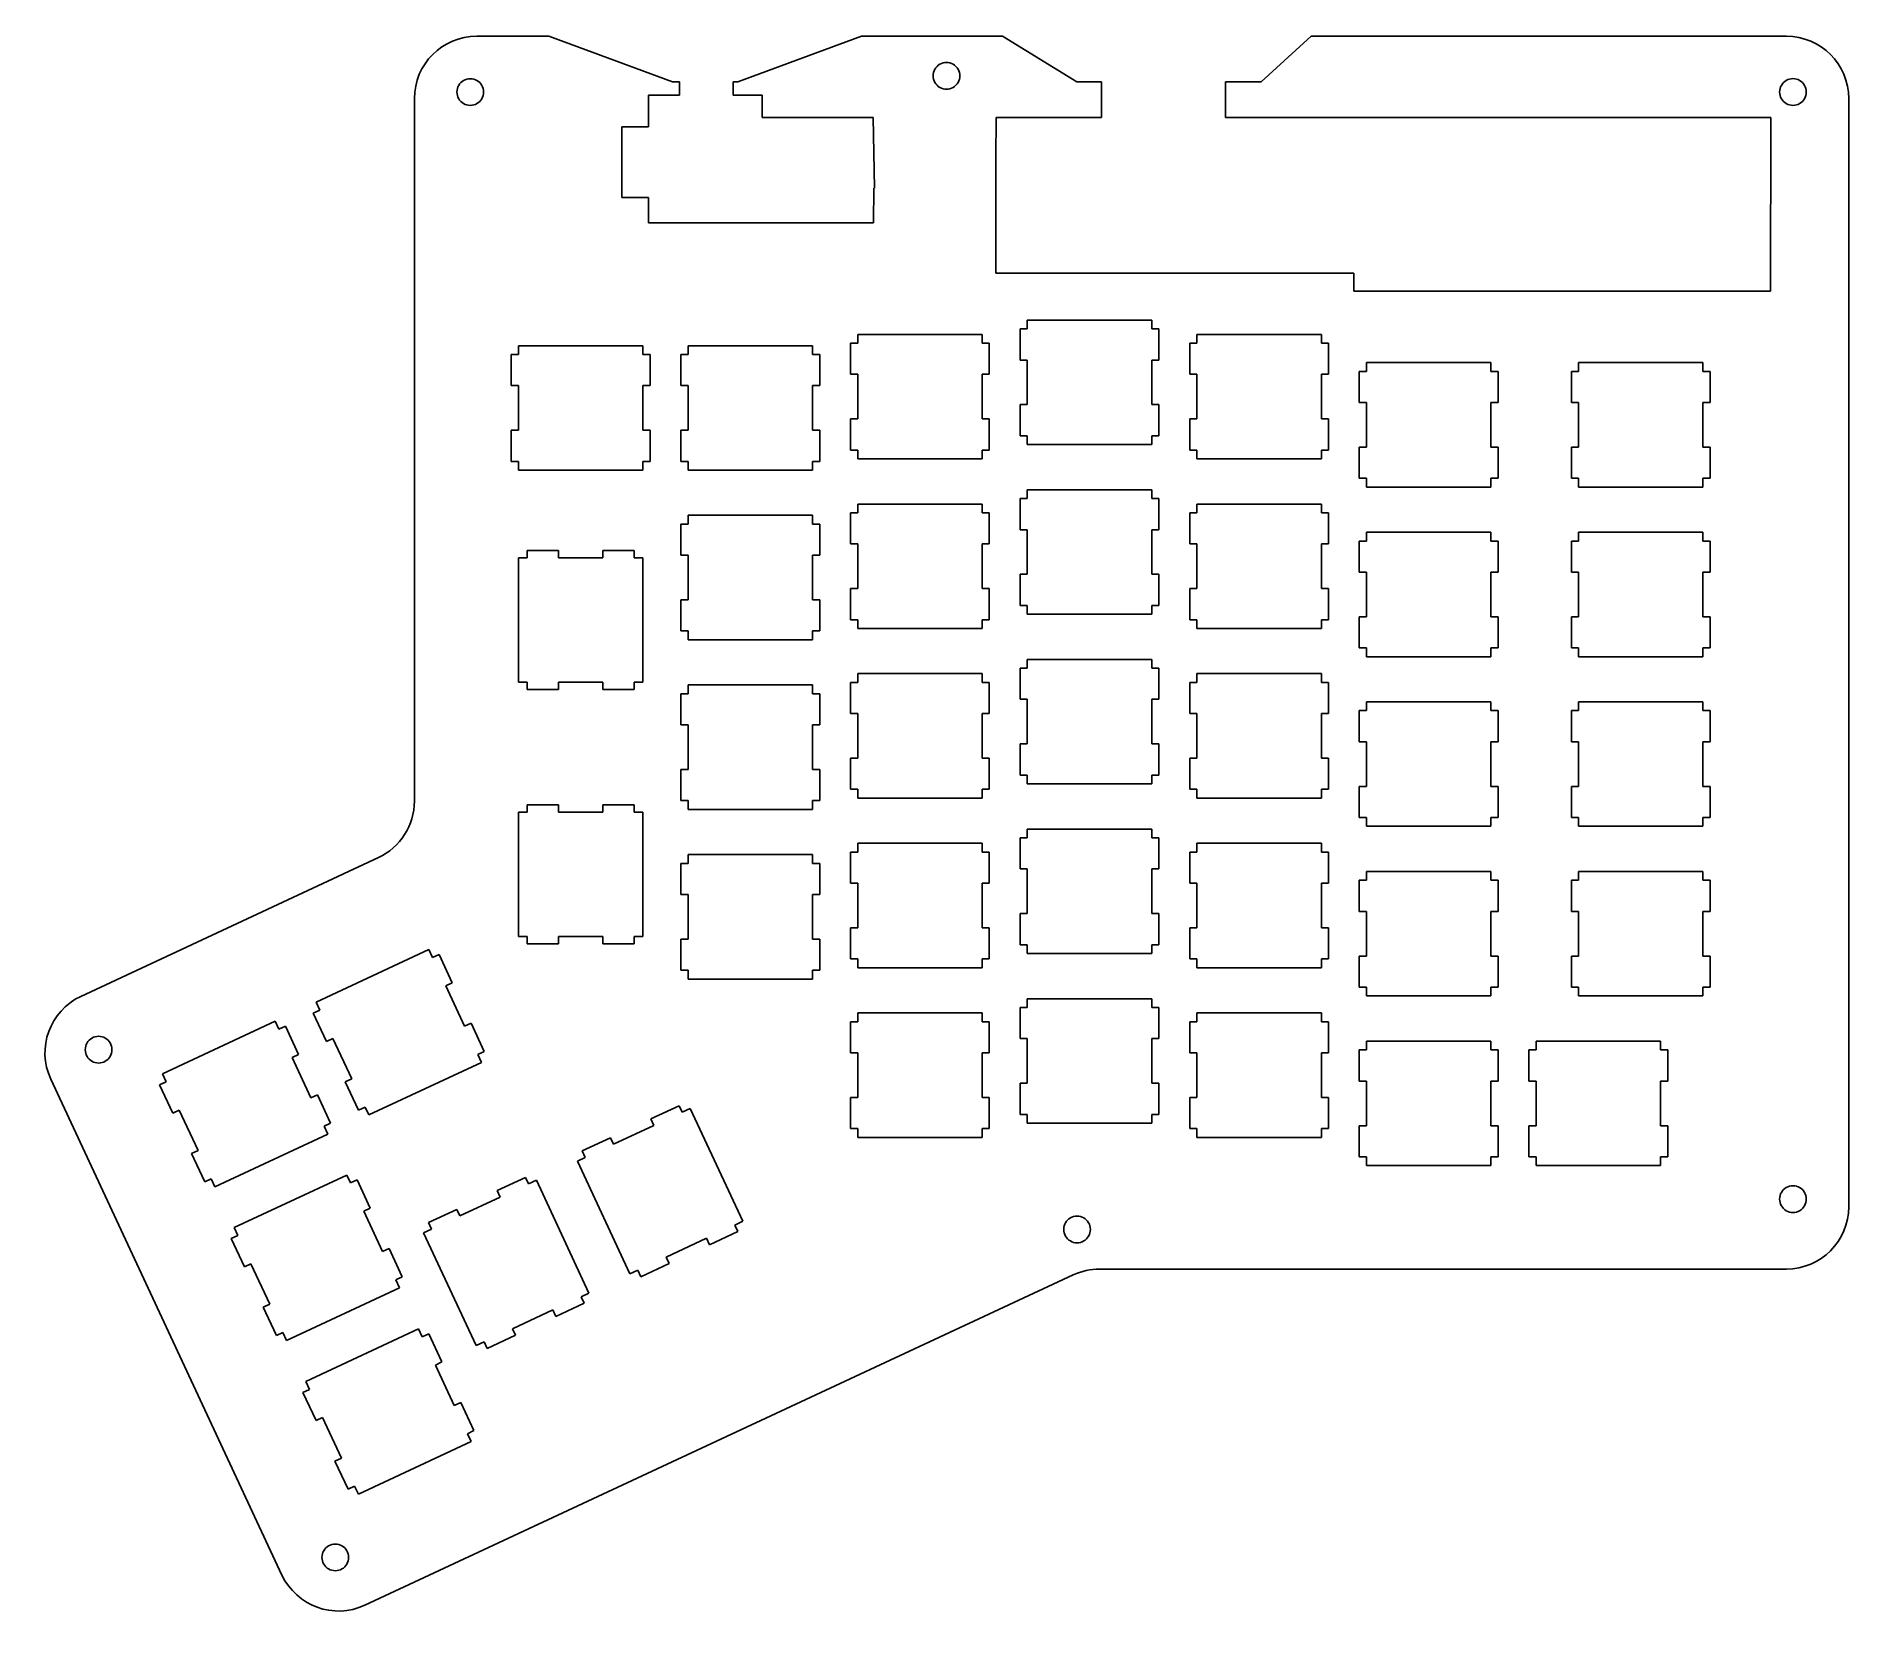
# Model space of a CAD drawing. Extents: x 2 to 206, y 75 to 253.
import ezdxf

# ---------------------------------------------------------------- set-up
doc = ezdxf.new("R2010")
doc.units = 0
doc.layers.add('Plate', color=7, linetype='CONTINUOUS')

msp = doc.modelspace()

# ---------------------------------------------------------------- linework, layer by layer
at = {"layer": 'Plate', "color": 7}
for p, q in [((51.525621, 253.216466), (59.638577, 253.216561)), ((59.638577, 253.216561), (73.518277, 248.103544)), ((80.861685, 248.103544), (94.741374, 253.216561)), ((94.741374, 253.216561), (110.55863, 253.216561)), ((110.55863, 253.216561), (118.93038, 248.103544)), ((139.61405, 248.103544), (145.2394, 253.216561)), ((145.2394, 253.216561), (198.61235, 253.216466)), ((105.77912, 248.771466), (105.77912, 248.771466)), ((52.295847, 246.95259), (52.295847, 246.95259)), ((74.304576, 246.602764), (70.804578, 246.602764)), ((70.804578, 246.602764), (70.804578, 243.059948)), ((73.518277, 248.103544), (74.304576, 248.103544)), ((74.304576, 248.103544), (74.304576, 246.602764)), ((80.304586, 246.602764), (80.304586, 248.103544)), ((80.304586, 248.103544), (80.861685, 248.103544)), ((83.575384, 246.602764), (80.304586, 246.602764)), ((83.575384, 244.102763), (83.575384, 246.602764)), ((118.93038, 248.103544), (121.70255, 248.103544)), ((121.70255, 248.103544), (121.68365, 244.102763)), ((135.62135, 244.102763), (135.62135, 248.103544)), ((135.62135, 248.103544), (139.61405, 248.103544)), ((200.84854, 246.95259), (200.84854, 246.95259)), ((44.525622, 167.32777), (44.525622, 246.216467)), ((205.61235, 246.216467), (205.61235, 121.78647)), ((70.804578, 243.059948), (67.808235, 243.059948)), ((67.808235, 243.059948), (67.809029, 235.100837)), ((96.051544, 244.102763), (83.575384, 244.102763)), ((96.201822, 236.14365), (96.051544, 244.102763)), ((109.86981, 244.102763), (109.80451, 239.449764)), ((121.68365, 244.102763), (109.86981, 244.102763)), ((196.84477, 244.102763), (135.62135, 244.102763)), ((196.83127, 224.602763), (196.84477, 244.102763)), ((109.80451, 239.449764), (109.80451, 239.449764)), ((109.80451, 239.449764), (109.80451, 226.602762)), ((96.076652, 232.248139), (96.114422, 236.14555)), ((96.114422, 236.14555), (96.201822, 236.14365)), ((67.809029, 235.100837), (70.804583, 235.102737)), ((70.804583, 235.102737), (70.804583, 232.248139)), ((70.804583, 232.248139), (96.076652, 232.248139)), ((109.80451, 226.602762), (150.02363, 226.602762)), ((150.02363, 226.602762), (150.02363, 224.602763)), ((150.02363, 224.602763), (196.83127, 224.602763)), ((113.35958, 220.359124), (112.54678, 220.359124)), ((112.54678, 220.359124), (112.54678, 216.859004)), ((113.35958, 221.339564), (113.35958, 220.359124)), ((127.32958, 221.339564), (113.35958, 221.339564)), ((127.32958, 220.359124), (127.32958, 221.339564)), ((128.14238, 220.359124), (127.32958, 220.359124)), ((128.14238, 216.859004), (128.14238, 220.359124)), ((70.179577, 218.469364), (56.209577, 218.469364)), ((56.209577, 218.469364), (56.209577, 217.488924)), ((70.179577, 217.488924), (70.179577, 218.469364)), ((75.259577, 218.469364), (75.259577, 217.488924)), ((89.229577, 218.469364), (75.259577, 218.469364)), ((89.229577, 217.488924), (89.229577, 218.469364)), ((94.309576, 218.761462), (93.496777, 218.761462)), ((93.496777, 218.761462), (93.496777, 215.261344)), ((94.309576, 219.741904), (94.309576, 218.761462)), ((108.27958, 219.741904), (94.309576, 219.741904)), ((108.27958, 218.761462), (108.27958, 219.741904)), ((109.09238, 218.761462), (108.27958, 218.761462)), ((109.09238, 215.261344), (109.09238, 218.761462)), ((132.40958, 218.761462), (131.59678, 218.761462)), ((131.59678, 218.761462), (131.59678, 215.261344)), ((132.40958, 219.741904), (132.40958, 218.761462)), ((146.37958, 219.741904), (132.40958, 219.741904)), ((146.37958, 218.761462), (146.37958, 219.741904)), ((147.19238, 218.761462), (146.37958, 218.761462)), ((147.19238, 215.261344), (147.19238, 218.761462)), ((56.209577, 217.488924), (55.396777, 217.488924)), ((55.396777, 217.488924), (55.396777, 213.988802)), ((70.992377, 217.488924), (70.179577, 217.488924)), ((70.992377, 213.988802), (70.992377, 217.488924)), ((75.259577, 217.488924), (74.446777, 217.488924)), ((74.446777, 217.488924), (74.446777, 213.988802)), ((90.042377, 217.488924), (89.229577, 217.488924)), ((90.042377, 213.988802), (90.042377, 217.488924)), ((112.54678, 216.859004), (113.35958, 216.859004)), ((113.35958, 216.859004), (113.35958, 211.850124)), ((127.32958, 211.850124), (127.32958, 216.859004)), ((127.32958, 216.859004), (128.14238, 216.859004)), ((151.45958, 216.564364), (151.45958, 215.583924)), ((165.42958, 216.564364), (151.45958, 216.564364)), ((165.42958, 215.583924), (165.42958, 216.564364)), ((175.27208, 216.564364), (175.27208, 215.583924)), ((189.24208, 216.564364), (175.27208, 216.564364)), ((189.24208, 215.583924), (189.24208, 216.564364)), ((55.396777, 213.988802), (56.209577, 213.988802)), ((56.209577, 213.988802), (56.209577, 208.979922)), ((70.179577, 208.979922), (70.179577, 213.988802)), ((70.179577, 213.988802), (70.992377, 213.988802)), ((74.446777, 213.988802), (75.259577, 213.988802)), ((75.259577, 213.988802), (75.259577, 208.979922)), ((89.229577, 208.979922), (89.229577, 213.988802)), ((89.229577, 213.988802), (90.042377, 213.988802)), ((93.496777, 215.261344), (94.309576, 215.261344)), ((94.309576, 215.261344), (94.309576, 210.252464)), ((108.27958, 210.252464), (108.27958, 215.261344)), ((108.27958, 215.261344), (109.09238, 215.261344)), ((131.59678, 215.261344), (132.40958, 215.261344)), ((132.40958, 215.261344), (132.40958, 210.252464)), ((146.37958, 210.252464), (146.37958, 215.261344)), ((146.37958, 215.261344), (147.19238, 215.261344)), ((151.45958, 215.583924), (150.64678, 215.583924)), ((150.64678, 215.583924), (150.64678, 212.083804)), ((166.24238, 215.583924), (165.42958, 215.583924)), ((166.24238, 212.083804), (166.24238, 215.583924)), ((175.27208, 215.583924), (174.45928, 215.583924)), ((174.45928, 215.583924), (174.45928, 212.083804)), ((190.05488, 215.583924), (189.24208, 215.583924)), ((190.05488, 212.083804), (190.05488, 215.583924)), ((113.35958, 211.850124), (112.54678, 211.850124)), ((112.54678, 211.850124), (112.54678, 208.350002)), ((128.14238, 211.850124), (127.32958, 211.850124)), ((128.14238, 208.350002), (128.14238, 211.850124)), ((150.64678, 212.083804), (151.45958, 212.083804)), ((151.45958, 212.083804), (151.45958, 207.074924)), ((165.42958, 207.074924), (165.42958, 212.083804)), ((165.42958, 212.083804), (166.24238, 212.083804)), ((174.45928, 212.083804), (175.27208, 212.083804)), ((175.27208, 212.083804), (175.27208, 207.074924)), ((189.24208, 207.074924), (189.24208, 212.083804)), ((189.24208, 212.083804), (190.05488, 212.083804)), ((94.309576, 210.252464), (93.496777, 210.252464)), ((93.496777, 210.252464), (93.496777, 206.752344)), ((109.09238, 210.252464), (108.27958, 210.252464)), ((109.09238, 206.752344), (109.09238, 210.252464)), ((132.40958, 210.252464), (131.59678, 210.252464)), ((131.59678, 210.252464), (131.59678, 206.752344)), ((147.19238, 210.252464), (146.37958, 210.252464)), ((147.19238, 206.752344), (147.19238, 210.252464)), ((56.209577, 208.979922), (55.396777, 208.979922)), ((55.396777, 208.979922), (55.396777, 205.479804)), ((70.992377, 208.979922), (70.179577, 208.979922)), ((70.992377, 205.479804), (70.992377, 208.979922)), ((75.259577, 208.979922), (74.446777, 208.979922)), ((74.446777, 208.979922), (74.446777, 205.479804)), ((90.042377, 208.979922), (89.229577, 208.979922)), ((90.042377, 205.479804), (90.042377, 208.979922)), ((112.54678, 208.350002), (113.35958, 208.350002)), ((113.35958, 208.350002), (113.35958, 207.369562)), ((127.32958, 207.369562), (127.32958, 208.350002)), ((127.32958, 208.350002), (128.14238, 208.350002)), ((93.496777, 206.752344), (94.309576, 206.752344)), ((94.309576, 206.752344), (94.309576, 205.771904)), ((94.309576, 205.771904), (108.27958, 205.771904)), ((108.27958, 205.771904), (108.27958, 206.752344)), ((108.27958, 206.752344), (109.09238, 206.752344)), ((113.35958, 207.369562), (127.32958, 207.369562)), ((131.59678, 206.752344), (132.40958, 206.752344)), ((132.40958, 206.752344), (132.40958, 205.771904)), ((132.40958, 205.771904), (146.37958, 205.771904)), ((146.37958, 205.771904), (146.37958, 206.752344)), ((146.37958, 206.752344), (147.19238, 206.752344)), ((151.45958, 207.074924), (150.64678, 207.074924)), ((150.64678, 207.074924), (150.64678, 203.574802)), ((166.24238, 207.074924), (165.42958, 207.074924)), ((166.24238, 203.574802), (166.24238, 207.074924)), ((175.27208, 207.074924), (174.45928, 207.074924)), ((174.45928, 207.074924), (174.45928, 203.574802)), ((190.05488, 207.074924), (189.24208, 207.074924)), ((190.05488, 203.574802), (190.05488, 207.074924)), ((55.396777, 205.479804), (56.209577, 205.479804)), ((56.209577, 205.479804), (56.209577, 204.499364)), ((56.209577, 204.499364), (70.179577, 204.499364)), ((70.179577, 204.499364), (70.179577, 205.479804)), ((70.179577, 205.479804), (70.992377, 205.479804)), ((74.446777, 205.479804), (75.259577, 205.479804)), ((75.259577, 205.479804), (75.259577, 204.499364)), ((75.259577, 204.499364), (89.229577, 204.499364)), ((89.229577, 204.499364), (89.229577, 205.479804)), ((89.229577, 205.479804), (90.042377, 205.479804)), ((150.64678, 203.574802), (151.45958, 203.574802)), ((151.45958, 203.574802), (151.45958, 202.594364)), ((165.42958, 202.594364), (165.42958, 203.574802)), ((165.42958, 203.574802), (166.24238, 203.574802)), ((174.45928, 203.574802), (175.27208, 203.574802)), ((175.27208, 203.574802), (175.27208, 202.594364)), ((189.24208, 202.594364), (189.24208, 203.574802)), ((189.24208, 203.574802), (190.05488, 203.574802)), ((113.35958, 202.289564), (113.35958, 201.309124)), ((127.32958, 202.289564), (113.35958, 202.289564)), ((127.32958, 201.309124), (127.32958, 202.289564)), ((151.45958, 202.594364), (165.42958, 202.594364)), ((175.27208, 202.594364), (189.24208, 202.594364)), ((94.309576, 199.711462), (93.496777, 199.711462)), ((93.496777, 199.711462), (93.496777, 196.21134)), ((94.309576, 200.691904), (94.309576, 199.711462)), ((108.27958, 200.691904), (94.309576, 200.691904)), ((108.27958, 199.711462), (108.27958, 200.691904)), ((109.09238, 199.711462), (108.27958, 199.711462)), ((109.09238, 196.21134), (109.09238, 199.711462)), ((113.35958, 201.309124), (112.54678, 201.309124)), ((112.54678, 201.309124), (112.54678, 197.809004)), ((128.14238, 201.309124), (127.32958, 201.309124)), ((128.14238, 197.809004), (128.14238, 201.309124)), ((132.40958, 199.711462), (131.59678, 199.711462)), ((131.59678, 199.711462), (131.59678, 196.21134)), ((132.40958, 200.691904), (132.40958, 199.711462)), ((146.37958, 200.691904), (132.40958, 200.691904)), ((146.37958, 199.711462), (146.37958, 200.691904)), ((147.19238, 199.711462), (146.37958, 199.711462)), ((147.19238, 196.21134), (147.19238, 199.711462)), ((75.259577, 198.441464), (74.446777, 198.441464)), ((74.446777, 198.441464), (74.446777, 194.94134)), ((75.259577, 199.421904), (75.259577, 198.441464)), ((89.229577, 199.421904), (75.259577, 199.421904)), ((89.229577, 198.441464), (89.229577, 199.421904)), ((90.042377, 198.441464), (89.229577, 198.441464)), ((90.042377, 194.94134), (90.042377, 198.441464)), ((112.54678, 197.809004), (113.35958, 197.809004)), ((113.35958, 197.809004), (113.35958, 192.80012)), ((127.32958, 192.80012), (127.32958, 197.809004)), ((127.32958, 197.809004), (128.14238, 197.809004)), ((151.45958, 197.516904), (151.45958, 196.53646)), ((165.42958, 197.516904), (151.45958, 197.516904)), ((165.42958, 196.53646), (165.42958, 197.516904)), ((175.27208, 197.516904), (175.27208, 196.53646)), ((189.24208, 197.516904), (175.27208, 197.516904)), ((189.24208, 196.53646), (189.24208, 197.516904)), ((60.690137, 195.4722), (57.190017, 195.4722)), ((57.190017, 195.4722), (57.190017, 194.6594)), ((60.690137, 194.6594), (60.690137, 195.4722)), ((69.199137, 195.4722), (65.699017, 195.4722)), ((65.699017, 195.4722), (65.699017, 194.6594)), ((69.199137, 194.6594), (69.199137, 195.4722)), ((93.496777, 196.21134), (94.309576, 196.21134)), ((94.309576, 196.21134), (94.309576, 191.20246)), ((108.27958, 191.20246), (108.27958, 196.21134)), ((108.27958, 196.21134), (109.09238, 196.21134)), ((131.59678, 196.21134), (132.40958, 196.21134)), ((132.40958, 196.21134), (132.40958, 191.20246)), ((146.37958, 191.20246), (146.37958, 196.21134)), ((146.37958, 196.21134), (147.19238, 196.21134)), ((151.45958, 196.53646), (150.64678, 196.53646)), ((150.64678, 196.53646), (150.64678, 193.03634)), ((166.24238, 196.53646), (165.42958, 196.53646)), ((166.24238, 193.03634), (166.24238, 196.53646)), ((175.27208, 196.53646), (174.45928, 196.53646)), ((174.45928, 196.53646), (174.45928, 193.03634)), ((190.05488, 196.53646), (189.24208, 196.53646)), ((190.05488, 193.03634), (190.05488, 196.53646)), ((57.190017, 194.6594), (56.209577, 194.6594)), ((56.209577, 194.6594), (56.209577, 180.6894)), ((65.699017, 194.6594), (60.690137, 194.6594)), ((70.179577, 194.6594), (69.199137, 194.6594)), ((70.179577, 180.6894), (70.179577, 194.6594)), ((74.446777, 194.94134), (75.259577, 194.94134)), ((75.259577, 194.94134), (75.259577, 189.93246)), ((89.229577, 189.93246), (89.229577, 194.94134)), ((89.229577, 194.94134), (90.042377, 194.94134)), ((113.35958, 192.80012), (112.54678, 192.80012)), ((112.54678, 192.80012), (112.54678, 189.3)), ((128.14238, 192.80012), (127.32958, 192.80012)), ((128.14238, 189.3), (128.14238, 192.80012)), ((150.64678, 193.03634), (151.45958, 193.03634)), ((151.45958, 193.03634), (151.45958, 188.02746)), ((165.42958, 188.02746), (165.42958, 193.03634)), ((165.42958, 193.03634), (166.24238, 193.03634)), ((174.45928, 193.03634), (175.27208, 193.03634)), ((175.27208, 193.03634), (175.27208, 188.02746)), ((189.24208, 188.02746), (189.24208, 193.03634)), ((189.24208, 193.03634), (190.05488, 193.03634)), ((75.259577, 189.93246), (74.446777, 189.93246)), ((74.446777, 189.93246), (74.446777, 186.43234)), ((90.042377, 189.93246), (89.229577, 189.93246)), ((90.042377, 186.43234), (90.042377, 189.93246)), ((94.309576, 191.20246), (93.496777, 191.20246)), ((93.496777, 191.20246), (93.496777, 187.70234)), ((109.09238, 191.20246), (108.27958, 191.20246)), ((109.09238, 187.70234), (109.09238, 191.20246)), ((132.40958, 191.20246), (131.59678, 191.20246)), ((131.59678, 191.20246), (131.59678, 187.70234)), ((147.19238, 191.20246), (146.37958, 191.20246)), ((147.19238, 187.70234), (147.19238, 191.20246)), ((93.496777, 187.70234), (94.309576, 187.70234)), ((94.309576, 187.70234), (94.309576, 186.7219)), ((108.27958, 186.7219), (108.27958, 187.70234)), ((108.27958, 187.70234), (109.09238, 187.70234)), ((112.54678, 189.3), (113.35958, 189.3)), ((113.35958, 189.3), (113.35958, 188.31956)), ((113.35958, 188.31956), (127.32958, 188.31956)), ((127.32958, 188.31956), (127.32958, 189.3)), ((127.32958, 189.3), (128.14238, 189.3)), ((131.59678, 187.70234), (132.40958, 187.70234)), ((132.40958, 187.70234), (132.40958, 186.7219)), ((146.37958, 186.7219), (146.37958, 187.70234)), ((146.37958, 187.70234), (147.19238, 187.70234)), ((151.45958, 188.02746), (150.64678, 188.02746)), ((150.64678, 188.02746), (150.64678, 184.52734)), ((166.24238, 188.02746), (165.42958, 188.02746)), ((166.24238, 184.52734), (166.24238, 188.02746)), ((175.27208, 188.02746), (174.45928, 188.02746)), ((174.45928, 188.02746), (174.45928, 184.52734)), ((190.05488, 188.02746), (189.24208, 188.02746)), ((190.05488, 184.52734), (190.05488, 188.02746)), ((74.446777, 186.43234), (75.259577, 186.43234)), ((75.259577, 186.43234), (75.259577, 185.4519)), ((75.259577, 185.4519), (89.229577, 185.4519)), ((89.229577, 185.4519), (89.229577, 186.43234)), ((89.229577, 186.43234), (90.042377, 186.43234)), ((94.309576, 186.7219), (108.27958, 186.7219)), ((132.40958, 186.7219), (146.37958, 186.7219)), ((113.35958, 183.23956), (113.35958, 182.25912)), ((127.32958, 183.23956), (113.35958, 183.23956)), ((127.32958, 182.25912), (127.32958, 183.23956)), ((150.64678, 184.52734), (151.45958, 184.52734)), ((151.45958, 184.52734), (151.45958, 183.5469)), ((151.45958, 183.5469), (165.42958, 183.5469)), ((165.42958, 183.5469), (165.42958, 184.52734)), ((165.42958, 184.52734), (166.24238, 184.52734)), ((174.45928, 184.52734), (175.27208, 184.52734)), ((175.27208, 184.52734), (175.27208, 183.5469)), ((175.27208, 183.5469), (189.24208, 183.5469)), ((189.24208, 183.5469), (189.24208, 184.52734)), ((189.24208, 184.52734), (190.05488, 184.52734)), ((94.309576, 181.6419), (94.309576, 180.66146)), ((108.27958, 181.6419), (94.309576, 181.6419)), ((108.27958, 180.66146), (108.27958, 181.6419)), ((113.35958, 182.25912), (112.54678, 182.25912)), ((112.54678, 182.25912), (112.54678, 178.759)), ((128.14238, 182.25912), (127.32958, 182.25912)), ((128.14238, 178.759), (128.14238, 182.25912)), ((132.40958, 181.6419), (132.40958, 180.66146)), ((146.37958, 181.6419), (132.40958, 181.6419)), ((146.37958, 180.66146), (146.37958, 181.6419)), ((56.209577, 180.6894), (57.190017, 180.6894)), ((57.190017, 180.6894), (57.190017, 179.8766)), ((57.190017, 179.8766), (60.690137, 179.8766)), ((60.690137, 179.8766), (60.690137, 180.6894)), ((60.690137, 180.6894), (65.699017, 180.6894)), ((65.699017, 180.6894), (65.699017, 179.8766)), ((65.699017, 179.8766), (69.199137, 179.8766)), ((69.199137, 179.8766), (69.199137, 180.6894)), ((69.199137, 180.6894), (70.179577, 180.6894)), ((75.259577, 179.39146), (74.446777, 179.39146)), ((74.446777, 179.39146), (74.446777, 175.89134)), ((75.259577, 180.3719), (75.259577, 179.39146)), ((89.229577, 180.3719), (75.259577, 180.3719)), ((89.229577, 179.39146), (89.229577, 180.3719)), ((90.042377, 179.39146), (89.229577, 179.39146)), ((90.042377, 175.89134), (90.042377, 179.39146)), ((94.309576, 180.66146), (93.496777, 180.66146)), ((93.496777, 180.66146), (93.496777, 177.16134)), ((109.09238, 180.66146), (108.27958, 180.66146)), ((109.09238, 177.16134), (109.09238, 180.66146)), ((132.40958, 180.66146), (131.59678, 180.66146)), ((131.59678, 180.66146), (131.59678, 177.16134)), ((147.19238, 180.66146), (146.37958, 180.66146)), ((147.19238, 177.16134), (147.19238, 180.66146)), ((93.496777, 177.16134), (94.309576, 177.16134)), ((94.309576, 177.16134), (94.309576, 172.15246)), ((108.27958, 172.15246), (108.27958, 177.16134)), ((108.27958, 177.16134), (109.09238, 177.16134)), ((112.54678, 178.759), (113.35958, 178.759)), ((113.35958, 178.759), (113.35958, 173.75012)), ((127.32958, 173.75012), (127.32958, 178.759)), ((127.32958, 178.759), (128.14238, 178.759)), ((131.59678, 177.16134), (132.40958, 177.16134)), ((132.40958, 177.16134), (132.40958, 172.15246)), ((146.37958, 172.15246), (146.37958, 177.16134)), ((146.37958, 177.16134), (147.19238, 177.16134)), ((151.45958, 177.48646), (150.64678, 177.48646)), ((150.64678, 177.48646), (150.64678, 173.98634)), ((151.45958, 178.4669), (151.45958, 177.48646)), ((165.42958, 178.4669), (151.45958, 178.4669)), ((165.42958, 177.48646), (165.42958, 178.4669)), ((166.24238, 177.48646), (165.42958, 177.48646)), ((166.24238, 173.98634), (166.24238, 177.48646)), ((175.27208, 177.48646), (174.45928, 177.48646)), ((174.45928, 177.48646), (174.45928, 173.98634)), ((175.27208, 178.4669), (175.27208, 177.48646)), ((189.24208, 178.4669), (175.27208, 178.4669)), ((189.24208, 177.48646), (189.24208, 178.4669)), ((190.05488, 177.48646), (189.24208, 177.48646)), ((190.05488, 173.98634), (190.05488, 177.48646)), ((74.446777, 175.89134), (75.259577, 175.89134)), ((75.259577, 175.89134), (75.259577, 170.88246)), ((89.229577, 170.88246), (89.229577, 175.89134)), ((89.229577, 175.89134), (90.042377, 175.89134)), ((113.35958, 173.75012), (112.54678, 173.75012)), ((112.54678, 173.75012), (112.54678, 170.25)), ((128.14238, 173.75012), (127.32958, 173.75012)), ((128.14238, 170.25), (128.14238, 173.75012)), ((150.64678, 173.98634), (151.45958, 173.98634)), ((151.45958, 173.98634), (151.45958, 168.97746)), ((165.42958, 168.97746), (165.42958, 173.98634)), ((165.42958, 173.98634), (166.24238, 173.98634)), ((174.45928, 173.98634), (175.27208, 173.98634)), ((175.27208, 173.98634), (175.27208, 168.97746)), ((189.24208, 168.97746), (189.24208, 173.98634)), ((189.24208, 173.98634), (190.05488, 173.98634)), ((94.309576, 172.15246), (93.496777, 172.15246)), ((93.496777, 172.15246), (93.496777, 168.65234)), ((109.09238, 172.15246), (108.27958, 172.15246)), ((109.09238, 168.65234), (109.09238, 172.15246)), ((132.40958, 172.15246), (131.59678, 172.15246)), ((131.59678, 172.15246), (131.59678, 168.65234)), ((147.19238, 172.15246), (146.37958, 172.15246)), ((147.19238, 168.65234), (147.19238, 172.15246)), ((75.259577, 170.88246), (74.446777, 170.88246)), ((74.446777, 170.88246), (74.446777, 167.38234)), ((90.042377, 170.88246), (89.229577, 170.88246)), ((90.042377, 167.38234), (90.042377, 170.88246)), ((112.54678, 170.25), (113.35958, 170.25)), ((113.35958, 170.25), (113.35958, 169.26956)), ((113.35958, 169.26956), (127.32958, 169.26956)), ((127.32958, 169.26956), (127.32958, 170.25)), ((127.32958, 170.25), (128.14238, 170.25)), ((151.45958, 168.97746), (150.64678, 168.97746)), ((150.64678, 168.97746), (150.64678, 165.47734)), ((166.24238, 168.97746), (165.42958, 168.97746)), ((166.24238, 165.47734), (166.24238, 168.97746)), ((175.27208, 168.97746), (174.45928, 168.97746)), ((174.45928, 168.97746), (174.45928, 165.47734)), ((190.05488, 168.97746), (189.24208, 168.97746)), ((190.05488, 165.47734), (190.05488, 168.97746)), ((74.446777, 167.38234), (75.259577, 167.38234)), ((75.259577, 167.38234), (75.259577, 166.4019)), ((89.229577, 166.4019), (89.229577, 167.38234)), ((89.229577, 167.38234), (90.042377, 167.38234)), ((93.496777, 168.65234), (94.309576, 168.65234)), ((94.309576, 168.65234), (94.309576, 167.6719)), ((94.309576, 167.6719), (108.27958, 167.6719)), ((108.27958, 167.6719), (108.27958, 168.65234)), ((108.27958, 168.65234), (109.09238, 168.65234)), ((131.59678, 168.65234), (132.40958, 168.65234)), ((132.40958, 168.65234), (132.40958, 167.6719)), ((132.40958, 167.6719), (146.37958, 167.6719)), ((146.37958, 167.6719), (146.37958, 168.65234)), ((146.37958, 168.65234), (147.19238, 168.65234)), ((57.190017, 166.0844), (56.209577, 166.0844)), ((56.209577, 166.0844), (56.209577, 152.1144)), ((60.690137, 166.8972), (57.190017, 166.8972)), ((57.190017, 166.8972), (57.190017, 166.0844)), ((60.690137, 166.0844), (60.690137, 166.8972)), ((65.699017, 166.0844), (60.690137, 166.0844)), ((69.199137, 166.8972), (65.699017, 166.8972)), ((65.699017, 166.8972), (65.699017, 166.0844)), ((69.199137, 166.0844), (69.199137, 166.8972)), ((70.179577, 166.0844), (69.199137, 166.0844)), ((70.179577, 152.1144), (70.179577, 166.0844)), ((75.259577, 166.4019), (89.229577, 166.4019)), ((150.64678, 165.47734), (151.45958, 165.47734)), ((151.45958, 165.47734), (151.45958, 164.4969)), ((165.42958, 164.4969), (165.42958, 165.47734)), ((165.42958, 165.47734), (166.24238, 165.47734)), ((174.45928, 165.47734), (175.27208, 165.47734)), ((175.27208, 165.47734), (175.27208, 164.4969)), ((189.24208, 164.4969), (189.24208, 165.47734)), ((189.24208, 165.47734), (190.05488, 165.47734)), ((113.35958, 163.20912), (112.54678, 163.20912)), ((112.54678, 163.20912), (112.54678, 159.709)), ((113.35958, 164.18956), (113.35958, 163.20912)), ((127.32958, 164.18956), (113.35958, 164.18956)), ((127.32958, 163.20912), (127.32958, 164.18956)), ((128.14238, 163.20912), (127.32958, 163.20912)), ((128.14238, 159.709), (128.14238, 163.20912)), ((151.45958, 164.4969), (165.42958, 164.4969)), ((175.27208, 164.4969), (189.24208, 164.4969)), ((7.073508, 145.4054), (40.483741, 160.98352)), ((75.259577, 161.3219), (75.259577, 160.34146)), ((89.229577, 161.3219), (75.259577, 161.3219)), ((89.229577, 160.34146), (89.229577, 161.3219)), ((94.309576, 161.61146), (93.496777, 161.61146)), ((93.496777, 161.61146), (93.496777, 158.11134)), ((94.309576, 162.5919), (94.309576, 161.61146)), ((108.27958, 162.5919), (94.309576, 162.5919)), ((108.27958, 161.61146), (108.27958, 162.5919)), ((109.09238, 161.61146), (108.27958, 161.61146)), ((109.09238, 158.11134), (109.09238, 161.61146)), ((132.40958, 161.61146), (131.59678, 161.61146)), ((131.59678, 161.61146), (131.59678, 158.11134)), ((132.40958, 162.5919), (132.40958, 161.61146)), ((146.37958, 162.5919), (132.40958, 162.5919)), ((146.37958, 161.61146), (146.37958, 162.5919)), ((147.19238, 161.61146), (146.37958, 161.61146)), ((147.19238, 158.11134), (147.19238, 161.61146)), ((75.259577, 160.34146), (74.446777, 160.34146)), ((74.446777, 160.34146), (74.446777, 156.84134)), ((90.042377, 160.34146), (89.229577, 160.34146)), ((90.042377, 156.84134), (90.042377, 160.34146)), ((112.54678, 159.709), (113.35958, 159.709)), ((113.35958, 159.709), (113.35958, 154.70012)), ((127.32958, 154.70012), (127.32958, 159.709)), ((127.32958, 159.709), (128.14238, 159.709)), ((151.45958, 159.4169), (151.45958, 158.43646)), ((165.42958, 159.4169), (151.45958, 159.4169)), ((165.42958, 158.43646), (165.42958, 159.4169)), ((175.27208, 159.4169), (175.27208, 158.43646)), ((189.24208, 159.4169), (175.27208, 159.4169)), ((189.24208, 158.43646), (189.24208, 159.4169)), ((74.446777, 156.84134), (75.259577, 156.84134)), ((75.259577, 156.84134), (75.259577, 151.83246)), ((89.229577, 151.83246), (89.229577, 156.84134)), ((89.229577, 156.84134), (90.042377, 156.84134)), ((93.496777, 158.11134), (94.309576, 158.11134)), ((94.309576, 158.11134), (94.309576, 153.10246)), ((108.27958, 153.10246), (108.27958, 158.11134)), ((108.27958, 158.11134), (109.09238, 158.11134)), ((131.59678, 158.11134), (132.40958, 158.11134)), ((132.40958, 158.11134), (132.40958, 153.10246)), ((146.37958, 153.10246), (146.37958, 158.11134)), ((146.37958, 158.11134), (147.19238, 158.11134)), ((151.45958, 158.43646), (150.64678, 158.43646)), ((150.64678, 158.43646), (150.64678, 154.93634)), ((166.24238, 158.43646), (165.42958, 158.43646)), ((166.24238, 154.93634), (166.24238, 158.43646)), ((175.27208, 158.43646), (174.45928, 158.43646)), ((174.45928, 158.43646), (174.45928, 154.93634)), ((190.05488, 158.43646), (189.24208, 158.43646)), ((190.05488, 154.93634), (190.05488, 158.43646)), ((150.64678, 154.93634), (151.45958, 154.93634)), ((151.45958, 154.93634), (151.45958, 149.92747)), ((165.42958, 149.92747), (165.42958, 154.93634)), ((165.42958, 154.93634), (166.24238, 154.93634)), ((174.45928, 154.93634), (175.27208, 154.93634)), ((175.27208, 154.93634), (175.27208, 149.92747)), ((189.24208, 149.92747), (189.24208, 154.93634)), ((189.24208, 154.93634), (190.05488, 154.93634)), ((94.309576, 153.10246), (93.496777, 153.10246)), ((93.496777, 153.10246), (93.496777, 149.60235)), ((109.09238, 153.10246), (108.27958, 153.10246)), ((109.09238, 149.60235), (109.09238, 153.10246)), ((113.35958, 154.70012), (112.54678, 154.70012)), ((112.54678, 154.70012), (112.54678, 151.2)), ((128.14238, 154.70012), (127.32958, 154.70012)), ((128.14238, 151.2), (128.14238, 154.70012)), ((132.40958, 153.10246), (131.59678, 153.10246)), ((131.59678, 153.10246), (131.59678, 149.60235)), ((147.19238, 153.10246), (146.37958, 153.10246)), ((147.19238, 149.60235), (147.19238, 153.10246)), ((46.146097, 150.64883), (33.484197, 144.74332)), ((46.560117, 149.75983), (46.146097, 150.64883)), ((56.209577, 152.1144), (57.190017, 152.1144)), ((57.190017, 152.1144), (57.190017, 151.3016)), ((57.190017, 151.3016), (60.690137, 151.3016)), ((60.690137, 151.3016), (60.690137, 152.1144)), ((60.690137, 152.1144), (65.699017, 152.1144)), ((65.699017, 152.1144), (65.699017, 151.3016)), ((65.699017, 151.3016), (69.199137, 151.3016)), ((69.199137, 151.3016), (69.199137, 152.1144)), ((69.199137, 152.1144), (70.179577, 152.1144)), ((75.259577, 151.83246), (74.446777, 151.83246)), ((74.446777, 151.83246), (74.446777, 148.33234)), ((90.042377, 151.83246), (89.229577, 151.83246)), ((90.042377, 148.33234), (90.042377, 151.83246)), ((112.54678, 151.2), (113.35958, 151.2)), ((113.35958, 151.2), (113.35958, 150.21956)), ((127.32958, 150.21956), (127.32958, 151.2)), ((127.32958, 151.2), (128.14238, 151.2)), ((47.296717, 150.10272), (46.560117, 149.75983)), ((48.777537, 146.93027), (47.296717, 150.10272)), ((93.496777, 149.60235), (94.309576, 149.60235)), ((94.309576, 149.60235), (94.309576, 148.62191)), ((94.309576, 148.62191), (108.27958, 148.62191)), ((108.27958, 148.62191), (108.27958, 149.60235)), ((108.27958, 149.60235), (109.09238, 149.60235)), ((113.35958, 150.21956), (127.32958, 150.21956)), ((131.59678, 149.60235), (132.40958, 149.60235)), ((132.40958, 149.60235), (132.40958, 148.62191)), ((132.40958, 148.62191), (146.37958, 148.62191)), ((146.37958, 148.62191), (146.37958, 149.60235)), ((146.37958, 149.60235), (147.19238, 149.60235)), ((151.45958, 149.92747), (150.64678, 149.92747)), ((150.64678, 149.92747), (150.64678, 146.42735)), ((166.24238, 149.92747), (165.42958, 149.92747)), ((166.24238, 146.42735), (166.24238, 149.92747)), ((175.27208, 149.92747), (174.45928, 149.92747)), ((174.45928, 149.92747), (174.45928, 146.42735)), ((190.05488, 149.92747), (189.24208, 149.92747)), ((190.05488, 146.42735), (190.05488, 149.92747)), ((48.040937, 146.58737), (48.777537, 146.93027)), ((50.156757, 142.04838), (48.040937, 146.58737)), ((74.446777, 148.33234), (75.259577, 148.33234)), ((75.259577, 148.33234), (75.259577, 147.3519)), ((75.259577, 147.3519), (89.229577, 147.3519)), ((89.229577, 147.3519), (89.229577, 148.33234)), ((89.229577, 148.33234), (90.042377, 148.33234)), ((33.484197, 144.74332), (33.900757, 143.85432)), ((113.35958, 145.13957), (113.35958, 144.15913)), ((127.32958, 145.13957), (113.35958, 145.13957)), ((127.32958, 144.15913), (127.32958, 145.13957)), ((150.64678, 146.42735), (151.45958, 146.42735)), ((151.45958, 146.42735), (151.45958, 145.44691)), ((151.45958, 145.44691), (165.42958, 145.44691)), ((165.42958, 145.44691), (165.42958, 146.42735)), ((165.42958, 146.42735), (166.24238, 146.42735)), ((174.45928, 146.42735), (175.27208, 146.42735)), ((175.27208, 146.42735), (175.27208, 145.44691)), ((175.27208, 145.44691), (189.24208, 145.44691)), ((189.24208, 145.44691), (189.24208, 146.42735)), ((189.24208, 146.42735), (190.05488, 146.42735)), ((28.881717, 142.59957), (16.219817, 136.69407)), ((29.295737, 141.71056), (28.881717, 142.59957)), ((33.900757, 143.85432), (33.164157, 143.51143)), ((33.164157, 143.51143), (34.642437, 140.33897)), ((94.309576, 142.56146), (93.496777, 142.56146)), ((93.496777, 142.56146), (93.496777, 139.06135)), ((94.309576, 143.54191), (94.309576, 142.56146)), ((108.27958, 143.54191), (94.309576, 143.54191)), ((108.27958, 142.56146), (108.27958, 143.54191)), ((109.09238, 142.56146), (108.27958, 142.56146)), ((109.09238, 139.06135), (109.09238, 142.56146)), ((113.35958, 144.15913), (112.54678, 144.15913)), ((112.54678, 144.15913), (112.54678, 140.65901)), ((128.14238, 144.15913), (127.32958, 144.15913)), ((128.14238, 140.65901), (128.14238, 144.15913)), ((132.40958, 142.56146), (131.59678, 142.56146)), ((131.59678, 142.56146), (131.59678, 139.06135)), ((132.40958, 143.54191), (132.40958, 142.56146)), ((146.37958, 143.54191), (132.40958, 143.54191)), ((146.37958, 142.56146), (146.37958, 143.54191)), ((147.19238, 142.56146), (146.37958, 142.56146)), ((147.19238, 139.06135), (147.19238, 142.56146)), ((30.032337, 142.05347), (29.295737, 141.71056)), ((31.513157, 138.88101), (30.032337, 142.05347)), ((34.642437, 140.33897), (35.379037, 140.68187)), ((35.379037, 140.68187), (37.494857, 136.14289)), ((50.893357, 142.39129), (50.156757, 142.04838)), ((52.371637, 139.21882), (50.893357, 142.39129)), ((112.54678, 140.65901), (113.35958, 140.65901)), ((113.35958, 140.65901), (113.35958, 135.65013)), ((127.32958, 135.65013), (127.32958, 140.65901)), ((127.32958, 140.65901), (128.14238, 140.65901)), ((10.553888, 139.41695), (10.553888, 139.41695)), ((30.776557, 138.5381), (31.513157, 138.88101)), ((32.892377, 133.99913), (30.776557, 138.5381)), ((51.635037, 138.87593), (52.371637, 139.21882)), ((52.051597, 137.98693), (51.635037, 138.87593)), ((93.496777, 139.06135), (94.309576, 139.06135)), ((94.309576, 139.06135), (94.309576, 134.05247)), ((108.27958, 134.05247), (108.27958, 139.06135)), ((108.27958, 139.06135), (109.09238, 139.06135)), ((131.59678, 139.06135), (132.40958, 139.06135)), ((132.40958, 139.06135), (132.40958, 134.05247)), ((146.37958, 134.05247), (146.37958, 139.06135)), ((146.37958, 139.06135), (147.19238, 139.06135)), ((151.45958, 139.38646), (150.64678, 139.38646)), ((150.64678, 139.38646), (150.64678, 135.88635)), ((151.45958, 140.36691), (151.45958, 139.38646)), ((165.42958, 140.36691), (151.45958, 140.36691)), ((165.42958, 139.38646), (165.42958, 140.36691)), ((166.24238, 139.38646), (165.42958, 139.38646)), ((166.24238, 135.88635), (166.24238, 139.38646)), ((170.50958, 139.38646), (169.69678, 139.38646)), ((169.69678, 139.38646), (169.69678, 135.88635)), ((170.50958, 140.36691), (170.50958, 139.38646)), ((184.47958, 140.36691), (170.50958, 140.36691)), ((184.47958, 139.38646), (184.47958, 140.36691)), ((185.29238, 139.38646), (184.47958, 139.38646)), ((185.29238, 135.88635), (185.29238, 139.38646)), ((16.219817, 136.69407), (16.636377, 135.80507)), ((39.389697, 132.08142), (52.051597, 137.98693)), ((29.651819, 80.42155), (3.687464, 136.10284)), ((16.636377, 135.80507), (15.899777, 135.46217)), ((15.899777, 135.46217), (17.378057, 132.2897)), ((37.494857, 136.14289), (36.758257, 135.79998)), ((36.758257, 135.79998), (38.239077, 132.62752)), ((113.35958, 135.65013), (112.54678, 135.65013)), ((112.54678, 135.65013), (112.54678, 132.15)), ((128.14238, 135.65013), (127.32958, 135.65013)), ((128.14238, 132.15), (128.14238, 135.65013)), ((150.64678, 135.88635), (151.45958, 135.88635)), ((151.45958, 135.88635), (151.45958, 130.87747)), ((165.42958, 130.87747), (165.42958, 135.88635)), ((165.42958, 135.88635), (166.24238, 135.88635)), ((169.69678, 135.88635), (170.50958, 135.88635)), ((170.50958, 135.88635), (170.50958, 130.87747)), ((184.47958, 130.87747), (184.47958, 135.88635)), ((184.47958, 135.88635), (185.29238, 135.88635)), ((17.378057, 132.2897), (18.114657, 132.63261)), ((18.114657, 132.63261), (20.230477, 128.09362)), ((33.628977, 134.34202), (32.892377, 133.99913)), ((35.107257, 131.16956), (33.628977, 134.34202)), ((38.239077, 132.62752), (38.975677, 132.97043)), ((38.975677, 132.97043), (39.389697, 132.08142)), ((74.253737, 133.12283), (71.081277, 131.64454)), ((74.596637, 132.38623), (74.253737, 133.12283)), ((75.485637, 132.80279), (74.596637, 132.38623)), ((81.391137, 120.14089), (75.485637, 132.80279)), ((94.309576, 134.05247), (93.496777, 134.05247)), ((93.496777, 134.05247), (93.496777, 130.55235)), ((109.09238, 134.05247), (108.27958, 134.05247)), ((109.09238, 130.55235), (109.09238, 134.05247)), ((132.40958, 134.05247), (131.59678, 134.05247)), ((131.59678, 134.05247), (131.59678, 130.55235)), ((147.19238, 134.05247), (146.37958, 134.05247)), ((147.19238, 130.55235), (147.19238, 134.05247)), ((34.370657, 130.82667), (35.107257, 131.16956)), ((34.787217, 129.93767), (34.370657, 130.82667)), ((71.424177, 130.90794), (66.885197, 128.79212)), ((71.081277, 131.64454), (71.424177, 130.90794)), ((93.496777, 130.55235), (94.309576, 130.55235)), ((94.309576, 130.55235), (94.309576, 129.57191)), ((108.27958, 129.57191), (108.27958, 130.55235)), ((108.27958, 130.55235), (109.09238, 130.55235)), ((112.54678, 132.15), (113.35958, 132.15)), ((113.35958, 132.15), (113.35958, 131.16956)), ((113.35958, 131.16956), (127.32958, 131.16956)), ((127.32958, 131.16956), (127.32958, 132.15)), ((127.32958, 132.15), (128.14238, 132.15)), ((131.59678, 130.55235), (132.40958, 130.55235)), ((132.40958, 130.55235), (132.40958, 129.57191)), ((146.37958, 129.57191), (146.37958, 130.55235)), ((146.37958, 130.55235), (147.19238, 130.55235)), ((151.45958, 130.87747), (150.64678, 130.87747)), ((150.64678, 130.87747), (150.64678, 127.37735)), ((166.24238, 130.87747), (165.42958, 130.87747)), ((166.24238, 127.37735), (166.24238, 130.87747)), ((170.50958, 130.87747), (169.69678, 130.87747)), ((169.69678, 130.87747), (169.69678, 127.37735)), ((185.29238, 130.87747), (184.47958, 130.87747)), ((185.29238, 127.37735), (185.29238, 130.87747)), ((22.125317, 124.03216), (34.787217, 129.93767)), ((66.542297, 129.52872), (63.369837, 128.04791)), ((66.885197, 128.79212), (66.542297, 129.52872)), ((94.309576, 129.57191), (108.27958, 129.57191)), ((132.40958, 129.57191), (146.37958, 129.57191)), ((20.230477, 128.09362), (19.493877, 127.75073)), ((19.493877, 127.75073), (20.974697, 124.57827)), ((63.712737, 127.31131), (62.823737, 126.89728)), ((62.823737, 126.89728), (68.729237, 114.23538)), ((63.369837, 128.04791), (63.712737, 127.31131)), ((150.64678, 127.37735), (151.45958, 127.37735)), ((151.45958, 127.37735), (151.45958, 126.39691)), ((151.45958, 126.39691), (165.42958, 126.39691)), ((165.42958, 126.39691), (165.42958, 127.37735)), ((165.42958, 127.37735), (166.24238, 127.37735)), ((169.69678, 127.37735), (170.50958, 127.37735)), ((170.50958, 127.37735), (170.50958, 126.39691)), ((170.50958, 126.39691), (184.47958, 126.39691)), ((184.47958, 126.39691), (184.47958, 127.37735)), ((184.47958, 127.37735), (185.29238, 127.37735)), ((20.974697, 124.57827), (21.711297, 124.92116)), ((21.711297, 124.92116), (22.125317, 124.03216)), ((36.930977, 125.33518), (24.269077, 119.42969)), ((37.344997, 124.44619), (36.930977, 125.33518)), ((38.081597, 124.78908), (37.344997, 124.44619)), ((39.562417, 121.61662), (38.081597, 124.78908)), ((56.989357, 125.07103), (53.816897, 123.59274)), ((57.332257, 124.33443), (56.989357, 125.07103)), ((58.221257, 124.75098), (57.332257, 124.33443)), ((64.126757, 112.08908), (58.221257, 124.75098)), ((54.159797, 122.85614), (49.620817, 120.74032)), ((53.816897, 123.59274), (54.159797, 122.85614)), ((200.84854, 122.63784), (200.84854, 122.63784)), ((38.825817, 121.27373), (39.562417, 121.61662)), ((40.941637, 116.73475), (38.825817, 121.27373)), ((49.277917, 121.47693), (46.105457, 119.99611)), ((49.620817, 120.74032), (49.277917, 121.47693)), ((80.502137, 119.72687), (81.391137, 120.14089)), ((24.685637, 118.54069), (23.949037, 118.19778)), ((23.949037, 118.19778), (25.427317, 115.02533)), ((24.269077, 119.42969), (24.685637, 118.54069)), ((46.448357, 119.25951), (45.559357, 118.84549)), ((45.559357, 118.84549), (51.464857, 106.18359)), ((46.105457, 119.99611), (46.448357, 119.25951)), ((72.790697, 116.13022), (77.329677, 118.24604)), ((77.329677, 118.24604), (77.672577, 117.50945)), ((77.672577, 117.50945), (80.845037, 118.99027)), ((80.845037, 118.99027), (80.502137, 119.72687)), ((120.44254, 119.23147), (120.44254, 119.23147)), ((41.678237, 117.07765), (40.941637, 116.73475)), ((43.156517, 113.90519), (41.678237, 117.07765)), ((73.133597, 115.39362), (72.790697, 116.13022)), ((25.427317, 115.02533), (26.163917, 115.36822)), ((26.163917, 115.36822), (28.279737, 110.82925)), ((118.52178, 114.13086), (38.953801, 77.03547)), ((68.729237, 114.23538), (69.618237, 114.65195)), ((69.618237, 114.65195), (69.961137, 113.91535)), ((69.961137, 113.91535), (73.133597, 115.39362)), ((198.61235, 114.78647), (121.4796, 114.78647)), ((30.174577, 106.76779), (42.836477, 112.67328)), ((42.419917, 113.56228), (43.156517, 113.90519)), ((42.836477, 112.67328), (42.419917, 113.56228)), ((63.237757, 111.67507), (64.126757, 112.08908)), ((28.279737, 110.82925), (27.543137, 110.48635)), ((27.543137, 110.48635), (29.023957, 107.31388)), ((55.526317, 108.07842), (60.065297, 110.19424)), ((60.065297, 110.19424), (60.408197, 109.45764)), ((60.408197, 109.45764), (63.580657, 110.93847)), ((63.580657, 110.93847), (63.237757, 111.67507)), ((44.982777, 108.06827), (32.320877, 102.16277)), ((45.396797, 107.17927), (44.982777, 108.06827)), ((55.869217, 107.34182), (55.526317, 108.07842)), ((29.023957, 107.31388), (29.760557, 107.65679)), ((29.760557, 107.65679), (30.174577, 106.76779)), ((46.133397, 107.52216), (45.396797, 107.17927)), ((47.614217, 104.3497), (46.133397, 107.52216)), ((51.464857, 106.18359), (52.353857, 106.60015)), ((52.353857, 106.60015), (52.696757, 105.86355)), ((52.696757, 105.86355), (55.869217, 107.34182)), ((46.877617, 104.00681), (47.614217, 104.3497)), ((48.993437, 99.46782), (46.877617, 104.00681)), ((32.320877, 102.16277), (32.737437, 101.27376)), ((32.737437, 101.27376), (32.000837, 100.93087)), ((32.000837, 100.93087), (33.479117, 97.7584)), ((49.730037, 99.81073), (48.993437, 99.46782)), ((51.208317, 96.63826), (49.730037, 99.81073)), ((33.479117, 97.7584), (34.215717, 98.1013)), ((34.215717, 98.1013), (36.331537, 93.56232)), ((50.471717, 96.29536), (51.208317, 96.63826)), ((50.888277, 95.40636), (50.471717, 96.29536)), ((38.226377, 89.50086), (50.888277, 95.40636)), ((36.331537, 93.56232), (35.594937, 93.21942)), ((35.594937, 93.21942), (37.075757, 90.04696)), ((37.075757, 90.04696), (37.812357, 90.38986)), ((37.812357, 90.38986), (38.226377, 89.50086)), ((37.140326, 82.40087), (37.140326, 82.40087))]:
    msp.add_line(p, q, dxfattribs=at)
for points in [[(44.525622, 246.216467), (44.525622, 250.08246), (47.659628, 253.216466), (51.525621, 253.216466)], [(198.61235, 253.216466), (202.47835, 253.216466), (205.61235, 250.08246), (205.61235, 246.216467)], [(51.546201, 248.252649), (51.08192, 248.52087), (50.509775, 248.52087), (50.045494, 248.252649)], [(103.52912, 250.070504), (103.065018, 249.802555), (102.77912, 249.307364), (102.77912, 248.771466)], [(102.77912, 248.771466), (102.77912, 248.235568), (103.065018, 247.740377), (103.52912, 247.472428)], [(105.02912, 250.070504), (104.565018, 250.338453), (103.993222, 250.338453), (103.52912, 250.070504)], [(105.77912, 248.771466), (105.77912, 249.307364), (105.493222, 249.802555), (105.02912, 250.070504)], [(105.02912, 247.472428), (105.493222, 247.740377), (105.77912, 248.235568), (105.77912, 248.771466)], [(200.099663, 248.254855), (199.634993, 248.523666), (199.062097, 248.523666), (198.597427, 248.254855)], [(50.045494, 248.252649), (49.581213, 247.984427), (49.29541, 247.48878), (49.295848, 246.95259)], [(49.295848, 246.95259), (49.29541, 246.4164), (49.581213, 245.920753), (50.045494, 245.652531)], [(52.295847, 246.95259), (52.296285, 247.48878), (52.010482, 247.984427), (51.546201, 248.252649)], [(51.546201, 245.652531), (52.010482, 245.920753), (52.296285, 246.4164), (52.295847, 246.95259)], [(103.52912, 247.472428), (103.993222, 247.204479), (104.565018, 247.204479), (105.02912, 247.472428)], [(198.597427, 248.254855), (198.132758, 247.986045), (197.847164, 247.489409), (197.84855, 246.95259)], [(197.84855, 246.95259), (197.847164, 246.415771), (198.132758, 245.919135), (198.597427, 245.650325)], [(200.84854, 246.95259), (200.849926, 247.489409), (200.564332, 247.986045), (200.099663, 248.254855)], [(200.099663, 245.650325), (200.564332, 245.919135), (200.849926, 246.415771), (200.84854, 246.95259)], [(50.045494, 245.652531), (50.509775, 245.38431), (51.08192, 245.38431), (51.546201, 245.652531)], [(198.597427, 245.650325), (199.062097, 245.381514), (199.634993, 245.381514), (200.099663, 245.650325)], [(40.483741, 160.98352), (42.949391, 162.13317), (44.525622, 164.60727), (44.525622, 167.32777)], [(3.687464, 136.10284), (2.053602, 139.6067), (3.569601, 143.77164), (7.073508, 145.4054)], [(8.303776, 140.716311), (7.839618, 140.448276), (7.55375, 139.952941), (7.553888, 139.41695)], [(9.804, 140.716311), (9.339841, 140.984346), (8.767935, 140.984346), (8.303776, 140.716311)], [(10.553888, 139.41695), (10.554026, 139.952941), (10.268158, 140.448276), (9.804, 140.716311)], [(7.553888, 139.41695), (7.553888, 138.881052), (7.839786, 138.385861), (8.303888, 138.117912)], [(9.803888, 138.117912), (10.26799, 138.385861), (10.553888, 138.881052), (10.553888, 139.41695)], [(8.303888, 138.117912), (8.76799, 137.849963), (9.339786, 137.849963), (9.803888, 138.117912)], [(200.099663, 123.940105), (199.634993, 124.208916), (199.062097, 124.208916), (198.597427, 123.940105)], [(198.597427, 123.940105), (198.132758, 123.671295), (197.847164, 123.174659), (197.84855, 122.63784)], [(197.84855, 122.63784), (197.847164, 122.101021), (198.132758, 121.604385), (198.597427, 121.335575)], [(200.84854, 122.63784), (200.849926, 123.174659), (200.564332, 123.671295), (200.099663, 123.940105)], [(200.099663, 121.335575), (200.564332, 121.604385), (200.849926, 122.101021), (200.84854, 122.63784)], [(118.19254, 120.530508), (117.728438, 120.262559), (117.44254, 119.767368), (117.44254, 119.23147)], [(119.69254, 120.530508), (119.228438, 120.798457), (118.656642, 120.798457), (118.19254, 120.530508)], [(120.44254, 119.23147), (120.44254, 119.767368), (120.156642, 120.262559), (119.69254, 120.530508)], [(198.597427, 121.335575), (199.062097, 121.066764), (199.634993, 121.066764), (200.099663, 121.335575)], [(205.61235, 121.78647), (205.61235, 117.92047), (202.47835, 114.78647), (198.61235, 114.78647)], [(117.44254, 119.23147), (117.44254, 118.695572), (117.728438, 118.200381), (118.19254, 117.932432)], [(119.69254, 117.932432), (120.156642, 118.200381), (120.44254, 118.695572), (120.44254, 119.23147)], [(118.19254, 117.932432), (118.656642, 117.664483), (119.228438, 117.664483), (119.69254, 117.932432)], [(121.4796, 114.78647), (120.45858, 114.77747), (119.4508, 114.55449), (118.52178, 114.13086)], [(34.890325, 83.699909), (34.426223, 83.43196), (34.140324, 82.936769), (34.140324, 82.40087)], [(36.390326, 83.699909), (35.926224, 83.967858), (35.354426, 83.967858), (34.890325, 83.699909)], [(37.140326, 82.40087), (37.140326, 82.936769), (36.854427, 83.43196), (36.390326, 83.699909)], [(34.140324, 82.40087), (34.140324, 81.864971), (34.426223, 81.36978), (34.890325, 81.101831)], [(36.390326, 81.101831), (36.854427, 81.36978), (37.140326, 81.864971), (37.140326, 82.40087)], [(38.953801, 77.03547), (35.45008, 75.40201), (31.285557, 76.91797), (29.651819, 80.42155)], [(34.890325, 81.101831), (35.354426, 80.833882), (35.926224, 80.833882), (36.390326, 81.101831)]]:
    msp.add_open_spline(points, degree=3, dxfattribs=at)

doc.saveas('drawing.dxf')
